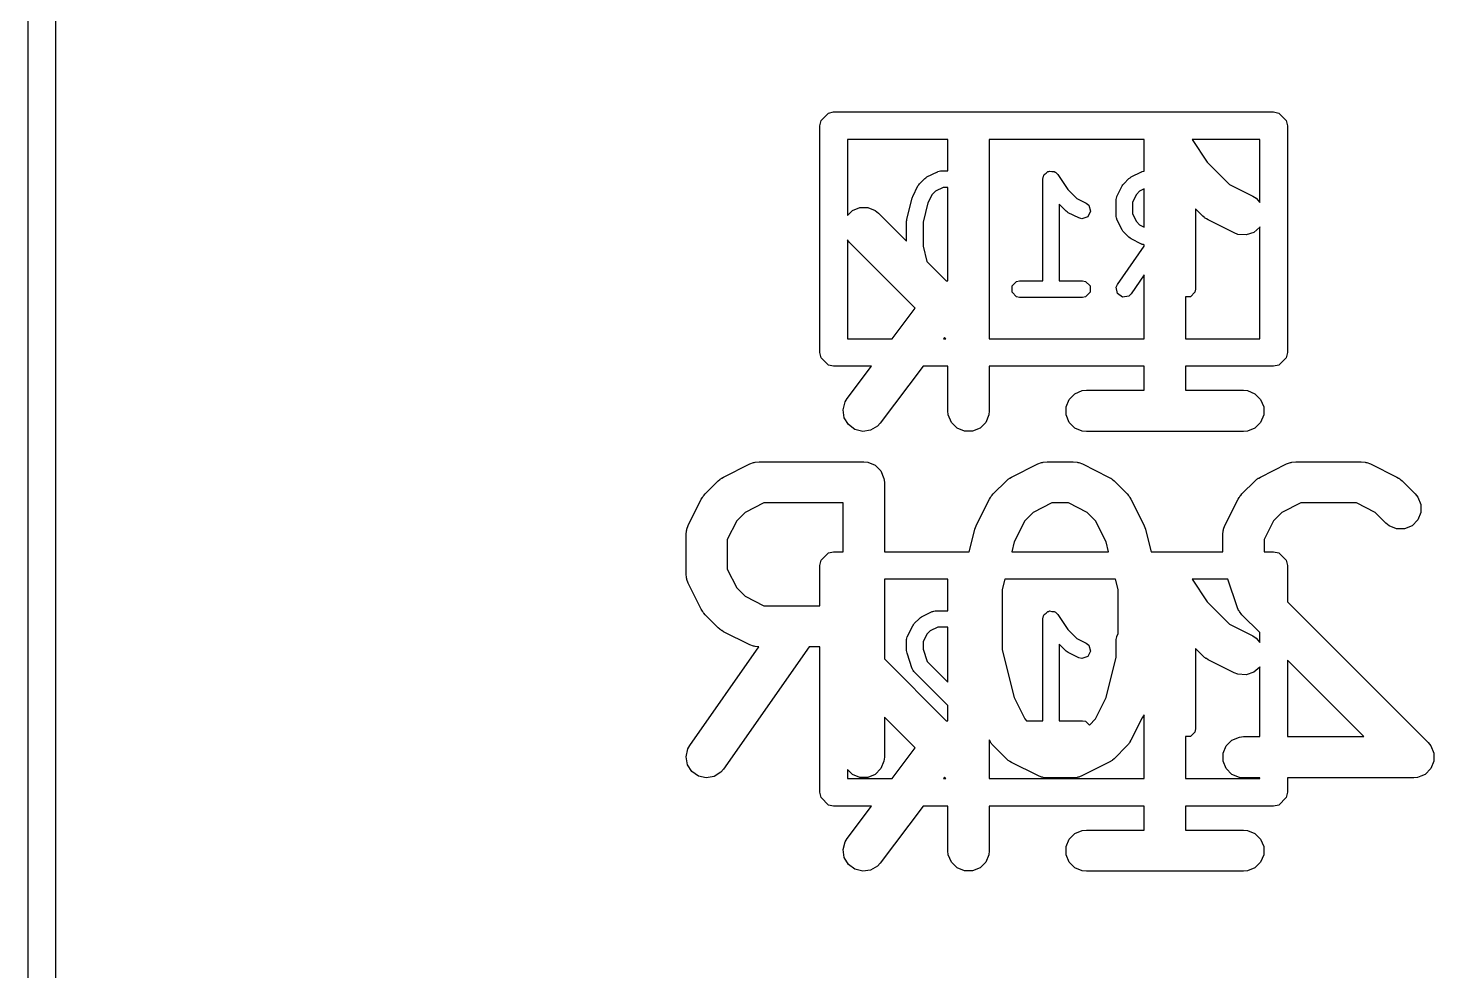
# Model space of a CAD drawing. Header units: inches. Extents: x 4.98 to 6.65, y -4.98 to -3.32.
# Drawn here: x 5.2075 to 5.4088, y -4.5969 to -4.4619 of the extents above; entities that cross this region are included whole.
import ezdxf

# ---------------------------------------------------------------- set-up
doc = ezdxf.new("R2010")
doc.units = ezdxf.units.IN
doc.header["$MEASUREMENT"] = 0
doc.layers.add('BLACK', color=250, linetype='CONTINUOUS')

msp = doc.modelspace()

# ---------------------------------------------------------------- linework, layer by layer
at = {"layer": 'BLACK', "linetype": 'CONTINUOUS'}
for p, q in [((5.20748, -4.75669), (5.20748, -3.49685)), ((5.21142, -3.49882), (5.21142, -4.75472)), ((5.32102, -4.47513), (5.32208, -4.47407)), ((5.32208, -4.47407), (5.32283, -4.47392)), ((5.32283, -4.47392), (5.38583, -4.47392)), ((5.38583, -4.47392), (5.38658, -4.47407)), ((5.38658, -4.47407), (5.38765, -4.47513)), ((5.32087, -4.47589), (5.32102, -4.47513)), ((5.32087, -4.50837), (5.32087, -4.47589)), ((5.38765, -4.47513), (5.3878, -4.47589)), ((5.3878, -4.47589), (5.3878, -4.50837)), ((5.3248, -4.47785), (5.3248, -4.48873)), ((5.33919, -4.47785), (5.3248, -4.47785)), ((5.33919, -4.48236), (5.33919, -4.47785)), ((5.3451, -4.47785), (5.3451, -4.5064)), ((5.36731, -4.47785), (5.3451, -4.47785)), ((5.36731, -4.48238), (5.36731, -4.47785)), ((5.37415, -4.47785), (5.37631, -4.4811)), ((5.38386, -4.47785), (5.37415, -4.47785)), ((5.38386, -4.48689), (5.38386, -4.47785)), ((5.33618, -4.48323), (5.33768, -4.48248)), ((5.33768, -4.48248), (5.33774, -4.48247)), ((5.33774, -4.48247), (5.33776, -4.48245)), ((5.33776, -4.48245), (5.33794, -4.48241)), ((5.33794, -4.48241), (5.33812, -4.48236)), ((5.33812, -4.48236), (5.33815, -4.48237)), ((5.33815, -4.48237), (5.33821, -4.48236)), ((5.33821, -4.48236), (5.33919, -4.48236)), ((5.35286, -4.48309), (5.35295, -4.483)), ((5.35295, -4.483), (5.35297, -4.48288)), ((5.35297, -4.48288), (5.35326, -4.48269)), ((5.35326, -4.48269), (5.3535, -4.48245)), ((5.3535, -4.48245), (5.35363, -4.48245)), ((5.35363, -4.48245), (5.35373, -4.48238)), ((5.35373, -4.48238), (5.35406, -4.48245)), ((5.35406, -4.48245), (5.35441, -4.48245)), ((5.35441, -4.48245), (5.35449, -4.48254)), ((5.35449, -4.48254), (5.35461, -4.48256)), ((5.35461, -4.48256), (5.35494, -4.48289)), ((5.35494, -4.48289), (5.35637, -4.48504)), ((5.36543, -4.48323), (5.36693, -4.48248)), ((5.36693, -4.48248), (5.36698, -4.48247)), ((5.36698, -4.48247), (5.367, -4.48245)), ((5.367, -4.48245), (5.36719, -4.48241)), ((5.36719, -4.48241), (5.36731, -4.48238)), ((5.37631, -4.4811), (5.37951, -4.4843)), ((5.33415, -4.48601), (5.3349, -4.48451)), ((5.3349, -4.48451), (5.33502, -4.48436)), ((5.33502, -4.48436), (5.33512, -4.48421)), ((5.33512, -4.48421), (5.33587, -4.48346)), ((5.33587, -4.48346), (5.33603, -4.48335)), ((5.33603, -4.48335), (5.33618, -4.48323)), ((5.33849, -4.48472), (5.33741, -4.48526)), ((5.33919, -4.48472), (5.33849, -4.48472)), ((5.33919, -4.49811), (5.33919, -4.48472)), ((5.35277, -4.48354), (5.35286, -4.48309)), ((5.35277, -4.49811), (5.35277, -4.48354)), ((5.3634, -4.48601), (5.36415, -4.48451)), ((5.36415, -4.48451), (5.36426, -4.48436)), ((5.36426, -4.48436), (5.36437, -4.48421)), ((5.36437, -4.48421), (5.36512, -4.48346)), ((5.36512, -4.48346), (5.36528, -4.48335)), ((5.36528, -4.48335), (5.36543, -4.48323)), ((5.36731, -4.48493), (5.36665, -4.48526)), ((5.36731, -4.4904), (5.36731, -4.48493)), ((5.37951, -4.4843), (5.38284, -4.48596)), ((5.33331, -4.48925), (5.33406, -4.48625)), ((5.33406, -4.48625), (5.33412, -4.48614)), ((5.33412, -4.48614), (5.33415, -4.48601)), ((5.33632, -4.48695), (5.33564, -4.48968)), ((5.33693, -4.48574), (5.33632, -4.48695)), ((5.33741, -4.48526), (5.33693, -4.48574)), ((5.35637, -4.48504), (5.35765, -4.48632)), ((5.35765, -4.48632), (5.35898, -4.48698)), ((5.35898, -4.48698), (5.35935, -4.48727)), ((5.36327, -4.48654), (5.36328, -4.48648)), ((5.36327, -4.48879), (5.36327, -4.48654)), ((5.36328, -4.48646), (5.36333, -4.48627)), ((5.36328, -4.48648), (5.36328, -4.48646)), ((5.36333, -4.48627), (5.36336, -4.48609)), ((5.36336, -4.48609), (5.36338, -4.48607)), ((5.36338, -4.48607), (5.3634, -4.48601)), ((5.36618, -4.48574), (5.36564, -4.48682)), ((5.36564, -4.48682), (5.36564, -4.48851)), ((5.36665, -4.48526), (5.36618, -4.48574)), ((5.38284, -4.48596), (5.38333, -4.48627)), ((5.38333, -4.48627), (5.38386, -4.48689)), ((5.3248, -4.48873), (5.32551, -4.48802)), ((5.32551, -4.48802), (5.32657, -4.48758)), ((5.32657, -4.48758), (5.32772, -4.48758)), ((5.32772, -4.48758), (5.32879, -4.48802)), ((5.32879, -4.48802), (5.32923, -4.48839)), ((5.32923, -4.48839), (5.33328, -4.49243)), ((5.35612, -4.48813), (5.35514, -4.48714)), ((5.35514, -4.48714), (5.35514, -4.49811)), ((5.35628, -4.48823), (5.35612, -4.48813)), ((5.35643, -4.48835), (5.35628, -4.48823)), ((5.35793, -4.4891), (5.35643, -4.48835)), ((5.35923, -4.48893), (5.35837, -4.48922)), ((5.35963, -4.48812), (5.35923, -4.48893)), ((5.35935, -4.48727), (5.35963, -4.48812)), ((5.36328, -4.48885), (5.36327, -4.48879)), ((5.36328, -4.48887), (5.36328, -4.48885)), ((5.36333, -4.48906), (5.36328, -4.48887)), ((5.36564, -4.48851), (5.36618, -4.48959)), ((5.37568, -4.48882), (5.37463, -4.48777)), ((5.37463, -4.48777), (5.37463, -4.49929)), ((5.3759, -4.489), (5.37568, -4.48882)), ((5.37595, -4.48906), (5.3759, -4.489)), ((5.33328, -4.48954), (5.33331, -4.4894)), ((5.33328, -4.49243), (5.33328, -4.48954)), ((5.33331, -4.4894), (5.33331, -4.48925)), ((5.33564, -4.48968), (5.33564, -4.49314)), ((5.35837, -4.48922), (5.35793, -4.4891)), ((5.36336, -4.48924), (5.36333, -4.48906)), ((5.36338, -4.48926), (5.36336, -4.48924)), ((5.3634, -4.48932), (5.36338, -4.48926)), ((5.36415, -4.49082), (5.3634, -4.48932)), ((5.36426, -4.49097), (5.36415, -4.49082)), ((5.36437, -4.49112), (5.36426, -4.49097)), ((5.36618, -4.48959), (5.36665, -4.49007)), ((5.36665, -4.49007), (5.36731, -4.4904)), ((5.37604, -4.48912), (5.37595, -4.48906)), ((5.37612, -4.48918), (5.37604, -4.48912)), ((5.3762, -4.48921), (5.37612, -4.48918)), ((5.37644, -4.48937), (5.3762, -4.48921)), ((5.38019, -4.49124), (5.37644, -4.48937)), ((5.38385, -4.49041), (5.38298, -4.49117)), ((5.38386, -4.49039), (5.38385, -4.49041)), ((5.38386, -4.5064), (5.38386, -4.49039)), ((5.32506, -4.49257), (5.3248, -4.49225)), ((5.3248, -4.49225), (5.3248, -4.5064)), ((5.3345, -4.502), (5.32506, -4.49257)), ((5.36512, -4.49187), (5.36437, -4.49112)), ((5.36528, -4.49198), (5.36512, -4.49187)), ((5.36543, -4.4921), (5.36528, -4.49198)), ((5.36693, -4.49285), (5.36543, -4.4921)), ((5.36698, -4.49286), (5.36693, -4.49285)), ((5.367, -4.49288), (5.36698, -4.49286)), ((5.36719, -4.49292), (5.367, -4.49288)), ((5.36731, -4.49295), (5.36719, -4.49292)), ((5.36731, -4.49314), (5.36731, -4.49295)), ((5.38073, -4.49145), (5.38019, -4.49124)), ((5.38188, -4.49153), (5.38073, -4.49145)), ((5.38298, -4.49117), (5.38188, -4.49153)), ((5.33564, -4.49314), (5.33619, -4.49535)), ((5.36349, -4.49861), (5.36731, -4.49314)), ((5.33619, -4.49535), (5.33895, -4.49811)), ((5.33895, -4.49811), (5.33919, -4.49811)), ((5.34837, -4.49884), (5.349, -4.4982)), ((5.34837, -4.49974), (5.34837, -4.49884)), ((5.349, -4.4982), (5.34946, -4.49811)), ((5.34946, -4.49811), (5.35277, -4.49811)), ((5.35514, -4.49811), (5.35846, -4.49811)), ((5.35846, -4.49811), (5.35891, -4.4982)), ((5.35891, -4.4982), (5.35955, -4.49884)), ((5.35955, -4.49884), (5.35955, -4.49974)), ((5.3633, -4.49903), (5.36349, -4.49861)), ((5.36346, -4.49992), (5.3633, -4.49903)), ((5.36731, -4.49726), (5.36542, -4.49997)), ((5.36731, -4.5064), (5.36731, -4.49726)), ((5.349, -4.50038), (5.34837, -4.49974)), ((5.34946, -4.50047), (5.349, -4.50038)), ((5.35846, -4.50047), (5.34946, -4.50047)), ((5.35891, -4.50038), (5.35846, -4.50047)), ((5.35955, -4.49974), (5.35891, -4.50038)), ((5.3642, -4.50044), (5.36346, -4.49992)), ((5.36509, -4.50028), (5.3642, -4.50044)), ((5.36542, -4.49997), (5.36509, -4.50028)), ((5.37391, -4.50038), (5.37322, -4.50038)), ((5.37322, -4.50038), (5.37322, -4.5064)), ((5.37454, -4.49974), (5.37391, -4.50038)), ((5.37463, -4.49929), (5.37454, -4.49974)), ((5.3312, -4.5064), (5.3345, -4.502)), ((5.3248, -4.5064), (5.3312, -4.5064)), ((5.33871, -4.50622), (5.33858, -4.5064)), ((5.33858, -4.5064), (5.33889, -4.5064)), ((5.33889, -4.5064), (5.33871, -4.50622)), ((5.3451, -4.5064), (5.36731, -4.5064)), ((5.37322, -4.5064), (5.38386, -4.5064)), ((5.32102, -4.50912), (5.32087, -4.50837)), ((5.32208, -4.51018), (5.32102, -4.50912)), ((5.38765, -4.50912), (5.38658, -4.51018)), ((5.3878, -4.50837), (5.38765, -4.50912)), ((5.32283, -4.51033), (5.32208, -4.51018)), ((5.32825, -4.51033), (5.32283, -4.51033)), ((5.32478, -4.51495), (5.32825, -4.51033)), ((5.33563, -4.51033), (5.32951, -4.5185)), ((5.33919, -4.51033), (5.33563, -4.51033)), ((5.33919, -4.51673), (5.33919, -4.51033)), ((5.36731, -4.51033), (5.3451, -4.51033)), ((5.3451, -4.51033), (5.3451, -4.51673)), ((5.36731, -4.51377), (5.36731, -4.51033)), ((5.38583, -4.51033), (5.37322, -4.51033)), ((5.37322, -4.51033), (5.37322, -4.51377)), ((5.38658, -4.51018), (5.38583, -4.51033)), ((5.32448, -4.51545), (5.32478, -4.51495)), ((5.35612, -4.51615), (5.35656, -4.51508)), ((5.35656, -4.51508), (5.35738, -4.51427)), ((5.35738, -4.51427), (5.35844, -4.51383)), ((5.35844, -4.51383), (5.35902, -4.51377)), ((5.35902, -4.51377), (5.36731, -4.51377)), ((5.37322, -4.51377), (5.38151, -4.51377)), ((5.38151, -4.51377), (5.38209, -4.51383)), ((5.38209, -4.51383), (5.38316, -4.51427)), ((5.38316, -4.51427), (5.38397, -4.51508)), ((5.38397, -4.51508), (5.38441, -4.51615)), ((5.3242, -4.51656), (5.32448, -4.51545)), ((5.32436, -4.5177), (5.3242, -4.51656)), ((5.33925, -4.5173), (5.33919, -4.51673)), ((5.3451, -4.51673), (5.34504, -4.5173)), ((5.35612, -4.5173), (5.35612, -4.51615)), ((5.38441, -4.51615), (5.38441, -4.5173)), ((5.32495, -4.5187), (5.32436, -4.5177)), ((5.32587, -4.51939), (5.32495, -4.5187)), ((5.32912, -4.51892), (5.32813, -4.51951)), ((5.32951, -4.5185), (5.32912, -4.51892)), ((5.33969, -4.51837), (5.33925, -4.5173)), ((5.3405, -4.51918), (5.33969, -4.51837)), ((5.34157, -4.51962), (5.3405, -4.51918)), ((5.34379, -4.51918), (5.34272, -4.51962)), ((5.3446, -4.51837), (5.34379, -4.51918)), ((5.34504, -4.5173), (5.3446, -4.51837)), ((5.35656, -4.51837), (5.35612, -4.5173)), ((5.35738, -4.51918), (5.35656, -4.51837)), ((5.35844, -4.51962), (5.35738, -4.51918)), ((5.38316, -4.51918), (5.38209, -4.51962)), ((5.38397, -4.51837), (5.38316, -4.51918)), ((5.38441, -4.5173), (5.38397, -4.51837)), ((5.32699, -4.51967), (5.32587, -4.51939)), ((5.32813, -4.51951), (5.32699, -4.51967)), ((5.34272, -4.51962), (5.34157, -4.51962)), ((5.35902, -4.51968), (5.35844, -4.51962)), ((5.38151, -4.51968), (5.35902, -4.51968)), ((5.38209, -4.51962), (5.38151, -4.51968)), ((5.30708, -4.5262), (5.31083, -4.52432)), ((5.31083, -4.52432), (5.31137, -4.52411)), ((5.31137, -4.52411), (5.31147, -4.52411)), ((5.31147, -4.52411), (5.31157, -4.52407)), ((5.31157, -4.52407), (5.31215, -4.52401)), ((5.31215, -4.52401), (5.32715, -4.52401)), ((5.32715, -4.52401), (5.32772, -4.52407)), ((5.32772, -4.52407), (5.32879, -4.52451)), ((5.32879, -4.52451), (5.3296, -4.52532)), ((5.34832, -4.5262), (5.35207, -4.52432)), ((5.35207, -4.52432), (5.35261, -4.52411)), ((5.35261, -4.52411), (5.35272, -4.52411)), ((5.35272, -4.52411), (5.35282, -4.52407)), ((5.35282, -4.52407), (5.35339, -4.52401)), ((5.35339, -4.52401), (5.35714, -4.52401)), ((5.35714, -4.52401), (5.35772, -4.52407)), ((5.35772, -4.52407), (5.35782, -4.52411)), ((5.35782, -4.52411), (5.35792, -4.52411)), ((5.35792, -4.52411), (5.35846, -4.52432)), ((5.35846, -4.52432), (5.36221, -4.5262)), ((5.38394, -4.5262), (5.38769, -4.52432)), ((5.38769, -4.52432), (5.38823, -4.52411)), ((5.38823, -4.52411), (5.38834, -4.52411)), ((5.38834, -4.52411), (5.38844, -4.52407)), ((5.38844, -4.52407), (5.38901, -4.52401)), ((5.38901, -4.52401), (5.39839, -4.52401)), ((5.39839, -4.52401), (5.39896, -4.52407)), ((5.39896, -4.52407), (5.39906, -4.52411)), ((5.39906, -4.52411), (5.39917, -4.52411)), ((5.39917, -4.52411), (5.39971, -4.52432)), ((5.39971, -4.52432), (5.40346, -4.5262)), ((5.30444, -4.52862), (5.30631, -4.52675)), ((5.30631, -4.52675), (5.30654, -4.52656)), ((5.30654, -4.52656), (5.30659, -4.5265)), ((5.30659, -4.5265), (5.30668, -4.52645)), ((5.30668, -4.52645), (5.30676, -4.52638)), ((5.30676, -4.52638), (5.30683, -4.52635)), ((5.30683, -4.52635), (5.30708, -4.5262)), ((5.3296, -4.52532), (5.33004, -4.52639)), ((5.33004, -4.52639), (5.3301, -4.52696)), ((5.3301, -4.52696), (5.3301, -4.53691)), ((5.34568, -4.52862), (5.34756, -4.52675)), ((5.34756, -4.52675), (5.34778, -4.52656)), ((5.34778, -4.52656), (5.34783, -4.5265)), ((5.34783, -4.5265), (5.34792, -4.52645)), ((5.34792, -4.52645), (5.348, -4.52638)), ((5.348, -4.52638), (5.34808, -4.52635)), ((5.34808, -4.52635), (5.34832, -4.5262)), ((5.36221, -4.5262), (5.36246, -4.52635)), ((5.36246, -4.52635), (5.36253, -4.52638)), ((5.36253, -4.52638), (5.36261, -4.52645)), ((5.36261, -4.52645), (5.3627, -4.5265)), ((5.3627, -4.5265), (5.36275, -4.52656)), ((5.36275, -4.52656), (5.36298, -4.52675)), ((5.36298, -4.52675), (5.36486, -4.52862)), ((5.3813, -4.52862), (5.38318, -4.52675)), ((5.38318, -4.52675), (5.3834, -4.52656)), ((5.3834, -4.52656), (5.38345, -4.5265)), ((5.38345, -4.5265), (5.38354, -4.52645)), ((5.38354, -4.52645), (5.38362, -4.52638)), ((5.38362, -4.52638), (5.3837, -4.52635)), ((5.3837, -4.52635), (5.38394, -4.5262)), ((5.40346, -4.5262), (5.40371, -4.52635)), ((5.40371, -4.52635), (5.40378, -4.52638)), ((5.40378, -4.52638), (5.40386, -4.52645)), ((5.40386, -4.52645), (5.40395, -4.5265)), ((5.40395, -4.5265), (5.404, -4.52656)), ((5.404, -4.52656), (5.40423, -4.52675)), ((5.40423, -4.52675), (5.4061, -4.52862)), ((5.30388, -4.52939), (5.30404, -4.52914)), ((5.30404, -4.52914), (5.30407, -4.52907)), ((5.30407, -4.52907), (5.30414, -4.52899)), ((5.30414, -4.52899), (5.30419, -4.5289)), ((5.30419, -4.5289), (5.30425, -4.52885)), ((5.30425, -4.52885), (5.30444, -4.52862)), ((5.34513, -4.52939), (5.34528, -4.52914)), ((5.34528, -4.52914), (5.34531, -4.52907)), ((5.34531, -4.52907), (5.34538, -4.52899)), ((5.34538, -4.52899), (5.34544, -4.5289)), ((5.34544, -4.5289), (5.3455, -4.52885)), ((5.3455, -4.52885), (5.34568, -4.52862)), ((5.36486, -4.52862), (5.36504, -4.52885)), ((5.36504, -4.52885), (5.3651, -4.5289)), ((5.3651, -4.5289), (5.36516, -4.52899)), ((5.36516, -4.52899), (5.36522, -4.52907)), ((5.36522, -4.52907), (5.36525, -4.52914)), ((5.36525, -4.52914), (5.36541, -4.52939)), ((5.38075, -4.52939), (5.3809, -4.52914)), ((5.3809, -4.52914), (5.38093, -4.52907)), ((5.38093, -4.52907), (5.381, -4.52899)), ((5.381, -4.52899), (5.38106, -4.5289)), ((5.38106, -4.5289), (5.38112, -4.52885)), ((5.38112, -4.52885), (5.3813, -4.52862)), ((5.4061, -4.52862), (5.40647, -4.52907)), ((5.40647, -4.52907), (5.40691, -4.53013)), ((5.30201, -4.53314), (5.30388, -4.52939)), ((5.31015, -4.53126), (5.30895, -4.53246)), ((5.31285, -4.52991), (5.31015, -4.53126)), ((5.32419, -4.52991), (5.31285, -4.52991)), ((5.32419, -4.53691), (5.32419, -4.52991)), ((5.34325, -4.53314), (5.34513, -4.52939)), ((5.35139, -4.53126), (5.3502, -4.53246)), ((5.35409, -4.52991), (5.35139, -4.53126)), ((5.35645, -4.52991), (5.35409, -4.52991)), ((5.35914, -4.53126), (5.35645, -4.52991)), ((5.36034, -4.53246), (5.35914, -4.53126)), ((5.36541, -4.52939), (5.36728, -4.53314)), ((5.37887, -4.53314), (5.38075, -4.52939)), ((5.38701, -4.53126), (5.38582, -4.53246)), ((5.38971, -4.52991), (5.38701, -4.53126)), ((5.39769, -4.52991), (5.38971, -4.52991)), ((5.40039, -4.53126), (5.39769, -4.52991)), ((5.40192, -4.5328), (5.40039, -4.53126)), ((5.40691, -4.53129), (5.40647, -4.53235)), ((5.40691, -4.53013), (5.40691, -4.53129)), ((5.3018, -4.53368), (5.30201, -4.53314)), ((5.30895, -4.53246), (5.3076, -4.53516)), ((5.34314, -4.53344), (5.34322, -4.5332)), ((5.34322, -4.5332), (5.34324, -4.53318)), ((5.34324, -4.53318), (5.34325, -4.53314)), ((5.3502, -4.53246), (5.34868, -4.53549)), ((5.36186, -4.53549), (5.36034, -4.53246)), ((5.36728, -4.53314), (5.3673, -4.53318)), ((5.3673, -4.53318), (5.36731, -4.5332)), ((5.36731, -4.5332), (5.3674, -4.53344)), ((5.37867, -4.53368), (5.37887, -4.53314)), ((5.38582, -4.53246), (5.38447, -4.53516)), ((5.40237, -4.53317), (5.40192, -4.5328)), ((5.40344, -4.53361), (5.40237, -4.53317)), ((5.40565, -4.53317), (5.40459, -4.53361)), ((5.40647, -4.53235), (5.40565, -4.53317)), ((5.3017, -4.53446), (5.30175, -4.53388)), ((5.3017, -4.54008), (5.3017, -4.53446)), ((5.30175, -4.53388), (5.30179, -4.53379)), ((5.30179, -4.53379), (5.3018, -4.53368)), ((5.3076, -4.53516), (5.3076, -4.53939)), ((5.34224, -4.53691), (5.34303, -4.53374)), ((5.34303, -4.53374), (5.34304, -4.5337)), ((5.34304, -4.5337), (5.34305, -4.53368)), ((5.34305, -4.53368), (5.34314, -4.53344)), ((5.3674, -4.53344), (5.36749, -4.53368)), ((5.36749, -4.53368), (5.36749, -4.5337)), ((5.36749, -4.5337), (5.36751, -4.53374)), ((5.36751, -4.53374), (5.3683, -4.53691)), ((5.37856, -4.53446), (5.37862, -4.53388)), ((5.37856, -4.53691), (5.37856, -4.53446)), ((5.37862, -4.53388), (5.37866, -4.53379)), ((5.37866, -4.53379), (5.37867, -4.53368)), ((5.38447, -4.53516), (5.38447, -4.53691)), ((5.40459, -4.53361), (5.40344, -4.53361)), ((5.32102, -4.53812), (5.32208, -4.53706)), ((5.32208, -4.53706), (5.32283, -4.53691)), ((5.32283, -4.53691), (5.32419, -4.53691)), ((5.3301, -4.53691), (5.34224, -4.53691)), ((5.34868, -4.53549), (5.34833, -4.53691)), ((5.34833, -4.53691), (5.36221, -4.53691)), ((5.36221, -4.53691), (5.36186, -4.53549)), ((5.3683, -4.53691), (5.37856, -4.53691)), ((5.38447, -4.53691), (5.38583, -4.53691)), ((5.38583, -4.53691), (5.38658, -4.53706)), ((5.38658, -4.53706), (5.38765, -4.53812)), ((5.32087, -4.53888), (5.32102, -4.53812)), ((5.32087, -4.54463), (5.32087, -4.53888)), ((5.38765, -4.53812), (5.3878, -4.53888)), ((5.3878, -4.53888), (5.3878, -4.54406)), ((5.30175, -4.54066), (5.3017, -4.54008)), ((5.30179, -4.54076), (5.30175, -4.54066)), ((5.3018, -4.54086), (5.30179, -4.54076)), ((5.30201, -4.54141), (5.3018, -4.54086)), ((5.3076, -4.53939), (5.30895, -4.54209)), ((5.3301, -4.54085), (5.3301, -4.55225)), ((5.33919, -4.54085), (5.3301, -4.54085)), ((5.33919, -4.54535), (5.33919, -4.54085)), ((5.34734, -4.54085), (5.34697, -4.54232)), ((5.36319, -4.54085), (5.34734, -4.54085)), ((5.36356, -4.54232), (5.36319, -4.54085)), ((5.37415, -4.54085), (5.37631, -4.54409)), ((5.37928, -4.54085), (5.37415, -4.54085)), ((5.38059, -4.54477), (5.37928, -4.54085)), ((5.30388, -4.54515), (5.30201, -4.54141)), ((5.30895, -4.54209), (5.31015, -4.54328)), ((5.31015, -4.54328), (5.31285, -4.54463)), ((5.34697, -4.54232), (5.34697, -4.55097)), ((5.36356, -4.54867), (5.36356, -4.54232)), ((5.30404, -4.5454), (5.30388, -4.54515)), ((5.30407, -4.54547), (5.30404, -4.5454)), ((5.31285, -4.54463), (5.32087, -4.54463)), ((5.33701, -4.54544), (5.33719, -4.5454)), ((5.33719, -4.5454), (5.33737, -4.54535)), ((5.33737, -4.54535), (5.3374, -4.54536)), ((5.3374, -4.54536), (5.33746, -4.54535)), ((5.33746, -4.54535), (5.33919, -4.54535)), ((5.35363, -4.54544), (5.35373, -4.54537)), ((5.35373, -4.54537), (5.35406, -4.54544)), ((5.37631, -4.54409), (5.37951, -4.54729)), ((5.38082, -4.5453), (5.38059, -4.54477)), ((5.38089, -4.54538), (5.38082, -4.5453)), ((5.38093, -4.54547), (5.38089, -4.54538)), ((5.3878, -4.54406), (5.40797, -4.56424)), ((5.30414, -4.54556), (5.30407, -4.54547)), ((5.30419, -4.54564), (5.30414, -4.54556)), ((5.30425, -4.5457), (5.30419, -4.54564)), ((5.30444, -4.54592), (5.30425, -4.5457)), ((5.30631, -4.5478), (5.30444, -4.54592)), ((5.33415, -4.5475), (5.33427, -4.54735)), ((5.33427, -4.54735), (5.33437, -4.5472)), ((5.33437, -4.5472), (5.33512, -4.54645)), ((5.33512, -4.54645), (5.33528, -4.54634)), ((5.33528, -4.54634), (5.33543, -4.54623)), ((5.33543, -4.54623), (5.33693, -4.54548)), ((5.33693, -4.54548), (5.33699, -4.54546)), ((5.33699, -4.54546), (5.33701, -4.54544)), ((5.35277, -4.54653), (5.35286, -4.54608)), ((5.35277, -4.5611), (5.35277, -4.54653)), ((5.35286, -4.54608), (5.35295, -4.54599)), ((5.35295, -4.54599), (5.35297, -4.54588)), ((5.35297, -4.54588), (5.35326, -4.54568)), ((5.35326, -4.54568), (5.3535, -4.54544)), ((5.3535, -4.54544), (5.35363, -4.54544)), ((5.35406, -4.54544), (5.35441, -4.54544)), ((5.35441, -4.54544), (5.35449, -4.54553)), ((5.35449, -4.54553), (5.35461, -4.54555)), ((5.35461, -4.54555), (5.35494, -4.54588)), ((5.35494, -4.54588), (5.35637, -4.54803)), ((5.37951, -4.54729), (5.38284, -4.54895)), ((5.3813, -4.54592), (5.38093, -4.54547)), ((5.38386, -4.54848), (5.3813, -4.54592)), ((5.30654, -4.54798), (5.30631, -4.5478)), ((5.30659, -4.54804), (5.30654, -4.54798)), ((5.30668, -4.5481), (5.30659, -4.54804)), ((5.30676, -4.54816), (5.30668, -4.5481)), ((5.30683, -4.54819), (5.30676, -4.54816)), ((5.30708, -4.54835), (5.30683, -4.54819)), ((5.31083, -4.55022), (5.30708, -4.54835)), ((5.33328, -4.54945), (5.33333, -4.54927)), ((5.33333, -4.54927), (5.33337, -4.54908)), ((5.33337, -4.54908), (5.33339, -4.54906)), ((5.33339, -4.54906), (5.3334, -4.549)), ((5.3334, -4.549), (5.33415, -4.5475)), ((5.33618, -4.54873), (5.33564, -4.54981)), ((5.33666, -4.54825), (5.33618, -4.54873)), ((5.33774, -4.54771), (5.33666, -4.54825)), ((5.33919, -4.54771), (5.33774, -4.54771)), ((5.33919, -4.5556), (5.33919, -4.54771)), ((5.35637, -4.54803), (5.35765, -4.54931)), ((5.35765, -4.54931), (5.35898, -4.54998)), ((5.36328, -4.54945), (5.36333, -4.54927)), ((5.36333, -4.54927), (5.36336, -4.54908)), ((5.36336, -4.54908), (5.36338, -4.54906)), ((5.36338, -4.54906), (5.3634, -4.549)), ((5.3634, -4.549), (5.36356, -4.54867)), ((5.38284, -4.54895), (5.38333, -4.54926)), ((5.38333, -4.54926), (5.38386, -4.54988)), ((5.38386, -4.54988), (5.38386, -4.54848)), ((5.30223, -4.56464), (5.3121, -4.55053)), ((5.31931, -4.55054), (5.30707, -4.56802)), ((5.31137, -4.55043), (5.31083, -4.55022)), ((5.31147, -4.55044), (5.31137, -4.55043)), ((5.31157, -4.55048), (5.31147, -4.55044)), ((5.3121, -4.55053), (5.31157, -4.55048)), ((5.32087, -4.55054), (5.31931, -4.55054)), ((5.32087, -4.57136), (5.32087, -4.55054)), ((5.33329, -4.54947), (5.33328, -4.54945)), ((5.33328, -4.54953), (5.33329, -4.54947)), ((5.33328, -4.55103), (5.33328, -4.54953)), ((5.33331, -4.55122), (5.33328, -4.55103)), ((5.33334, -4.55141), (5.33331, -4.55122)), ((5.33409, -4.55366), (5.33334, -4.55141)), ((5.33564, -4.54981), (5.33564, -4.55084)), ((5.33564, -4.55084), (5.33624, -4.55264)), ((5.34697, -4.55097), (5.34868, -4.5578)), ((5.35612, -4.55112), (5.35514, -4.55013)), ((5.35514, -4.55013), (5.35514, -4.5611)), ((5.35628, -4.55122), (5.35612, -4.55112)), ((5.35643, -4.55134), (5.35628, -4.55122)), ((5.35793, -4.55209), (5.35643, -4.55134)), ((5.35898, -4.54998), (5.35935, -4.55026)), ((5.35963, -4.55112), (5.35923, -4.55192)), ((5.35935, -4.55026), (5.35963, -4.55112)), ((5.36327, -4.54953), (5.36328, -4.54947)), ((5.36327, -4.55178), (5.36327, -4.54953)), ((5.36328, -4.54947), (5.36328, -4.54945)), ((5.37568, -4.55181), (5.37463, -4.55077)), ((5.37463, -4.55077), (5.37463, -4.56228)), ((5.3301, -4.55225), (5.33895, -4.5611)), ((5.33624, -4.55264), (5.33919, -4.5556)), ((5.35837, -4.55221), (5.35793, -4.55209)), ((5.35923, -4.55192), (5.35837, -4.55221)), ((5.36186, -4.5578), (5.36331, -4.55199)), ((5.36328, -4.55184), (5.36327, -4.55178)), ((5.36328, -4.55187), (5.36328, -4.55184)), ((5.36331, -4.55199), (5.36328, -4.55187)), ((5.3759, -4.55199), (5.37568, -4.55181)), ((5.37595, -4.55205), (5.3759, -4.55199)), ((5.37604, -4.55211), (5.37595, -4.55205)), ((5.37612, -4.55218), (5.37604, -4.55211)), ((5.3762, -4.55221), (5.37612, -4.55218)), ((5.37644, -4.55236), (5.3762, -4.55221)), ((5.38019, -4.55424), (5.37644, -4.55236)), ((5.38385, -4.55341), (5.38298, -4.55416)), ((5.38386, -4.55338), (5.38385, -4.55341)), ((5.38386, -4.56338), (5.38386, -4.55338)), ((5.39876, -4.56338), (5.3878, -4.55242)), ((5.3878, -4.55242), (5.3878, -4.56338)), ((5.33412, -4.55371), (5.33409, -4.55366)), ((5.33412, -4.55373), (5.33412, -4.55371)), ((5.33422, -4.55389), (5.33412, -4.55373)), ((5.33432, -4.55406), (5.33422, -4.55389)), ((5.33434, -4.55407), (5.33432, -4.55406)), ((5.33437, -4.55412), (5.33434, -4.55407)), ((5.33919, -4.55894), (5.33437, -4.55412)), ((5.38073, -4.55444), (5.38019, -4.55424)), ((5.38188, -4.55453), (5.38073, -4.55444)), ((5.38298, -4.55416), (5.38188, -4.55453)), ((5.33919, -4.5611), (5.33919, -4.55894)), ((5.34868, -4.5578), (5.3502, -4.56083)), ((5.36034, -4.56083), (5.36186, -4.5578)), ((5.3345, -4.565), (5.3301, -4.5606)), ((5.3301, -4.5606), (5.3301, -4.56633)), ((5.33895, -4.5611), (5.33919, -4.5611)), ((5.3502, -4.56083), (5.35046, -4.5611)), ((5.35046, -4.5611), (5.35277, -4.5611)), ((5.35514, -4.5611), (5.35846, -4.5611)), ((5.35846, -4.5611), (5.35891, -4.56119)), ((5.35891, -4.56119), (5.35945, -4.56173)), ((5.35945, -4.56173), (5.36034, -4.56083)), ((5.36703, -4.56067), (5.36541, -4.5639)), ((5.36731, -4.56026), (5.36703, -4.56067)), ((5.36731, -4.56939), (5.36731, -4.56026)), ((5.37391, -4.56337), (5.37322, -4.56337)), ((5.37322, -4.56337), (5.37322, -4.56939)), ((5.37454, -4.56273), (5.37391, -4.56337)), ((5.37463, -4.56228), (5.37454, -4.56273)), ((5.37987, -4.56388), (5.38094, -4.56344)), ((5.38094, -4.56344), (5.38151, -4.56338)), ((5.38151, -4.56338), (5.38386, -4.56338)), ((5.3878, -4.56338), (5.39876, -4.56338)), ((5.3017, -4.56627), (5.30195, -4.56514)), ((5.30195, -4.56514), (5.30223, -4.56464)), ((5.3312, -4.56939), (5.3345, -4.565)), ((5.34513, -4.5639), (5.3451, -4.56384)), ((5.3451, -4.56384), (5.3451, -4.56939)), ((5.34528, -4.56415), (5.34513, -4.5639)), ((5.34531, -4.56422), (5.34528, -4.56415)), ((5.34538, -4.5643), (5.34531, -4.56422)), ((5.34544, -4.56439), (5.34538, -4.5643)), ((5.3455, -4.56444), (5.34544, -4.56439)), ((5.34568, -4.56467), (5.3455, -4.56444)), ((5.34756, -4.56654), (5.34568, -4.56467)), ((5.36486, -4.56467), (5.36298, -4.56654)), ((5.36504, -4.56444), (5.36486, -4.56467)), ((5.3651, -4.56439), (5.36504, -4.56444)), ((5.36516, -4.5643), (5.3651, -4.56439)), ((5.36522, -4.56422), (5.36516, -4.5643)), ((5.36525, -4.56415), (5.36522, -4.56422)), ((5.36541, -4.5639), (5.36525, -4.56415)), ((5.37862, -4.56576), (5.37906, -4.56469)), ((5.37906, -4.56469), (5.37987, -4.56388)), ((5.40797, -4.56424), (5.40834, -4.56469)), ((5.40834, -4.56469), (5.40878, -4.56576)), ((5.3019, -4.5674), (5.3017, -4.56627)), ((5.30252, -4.56837), (5.3019, -4.5674)), ((5.33004, -4.56691), (5.3296, -4.56797)), ((5.3301, -4.56633), (5.33004, -4.56691)), ((5.34778, -4.56673), (5.34756, -4.56654)), ((5.34783, -4.56679), (5.34778, -4.56673)), ((5.34792, -4.56685), (5.34783, -4.56679)), ((5.348, -4.56691), (5.34792, -4.56685)), ((5.34808, -4.56694), (5.348, -4.56691)), ((5.34832, -4.5671), (5.34808, -4.56694)), ((5.35207, -4.56897), (5.34832, -4.5671)), ((5.36221, -4.5671), (5.35846, -4.56897)), ((5.36246, -4.56694), (5.36221, -4.5671)), ((5.36253, -4.56691), (5.36246, -4.56694)), ((5.36261, -4.56685), (5.36253, -4.56691)), ((5.3627, -4.56679), (5.36261, -4.56685)), ((5.36275, -4.56673), (5.3627, -4.56679)), ((5.36298, -4.56654), (5.36275, -4.56673)), ((5.37862, -4.56691), (5.37862, -4.56576)), ((5.37906, -4.56797), (5.37862, -4.56691)), ((5.40878, -4.56691), (5.40834, -4.56797)), ((5.40878, -4.56576), (5.40878, -4.56691)), ((5.30346, -4.56903), (5.30252, -4.56837)), ((5.30459, -4.56928), (5.30346, -4.56903)), ((5.30572, -4.56908), (5.30459, -4.56928)), ((5.30669, -4.56846), (5.30572, -4.56908)), ((5.30707, -4.56802), (5.30669, -4.56846)), ((5.32551, -4.56879), (5.3248, -4.56808)), ((5.3248, -4.56808), (5.3248, -4.56939)), ((5.3248, -4.56939), (5.3312, -4.56939)), ((5.32657, -4.56923), (5.32551, -4.56879)), ((5.32772, -4.56923), (5.32657, -4.56923)), ((5.32879, -4.56879), (5.32772, -4.56923)), ((5.3296, -4.56797), (5.32879, -4.56879)), ((5.33871, -4.56921), (5.33858, -4.56939)), ((5.33858, -4.56939), (5.33889, -4.56939)), ((5.33889, -4.56939), (5.33871, -4.56921)), ((5.3451, -4.56939), (5.36731, -4.56939)), ((5.35261, -4.56918), (5.35207, -4.56897)), ((5.35272, -4.56919), (5.35261, -4.56918)), ((5.35282, -4.56923), (5.35272, -4.56919)), ((5.35339, -4.56928), (5.35282, -4.56923)), ((5.35714, -4.56928), (5.35339, -4.56928)), ((5.35772, -4.56923), (5.35714, -4.56928)), ((5.35782, -4.56919), (5.35772, -4.56923)), ((5.35792, -4.56918), (5.35782, -4.56919)), ((5.35846, -4.56897), (5.35792, -4.56918)), ((5.37322, -4.56939), (5.38386, -4.56939)), ((5.37987, -4.56879), (5.37906, -4.56797)), ((5.38094, -4.56923), (5.37987, -4.56879)), ((5.38151, -4.56928), (5.38094, -4.56923)), ((5.38386, -4.56928), (5.38151, -4.56928)), ((5.38386, -4.56939), (5.38386, -4.56928)), ((5.40589, -4.56928), (5.3878, -4.56928)), ((5.3878, -4.56928), (5.3878, -4.57136)), ((5.40646, -4.56923), (5.40589, -4.56928)), ((5.40693, -4.56903), (5.40646, -4.56923)), ((5.40753, -4.56879), (5.40693, -4.56903)), ((5.40834, -4.56797), (5.40753, -4.56879)), ((5.32102, -4.57211), (5.32087, -4.57136)), ((5.3878, -4.57136), (5.38765, -4.57211)), ((5.32208, -4.57318), (5.32102, -4.57211)), ((5.32283, -4.57333), (5.32208, -4.57318)), ((5.32825, -4.57333), (5.32283, -4.57333)), ((5.32478, -4.57795), (5.32825, -4.57333)), ((5.33563, -4.57333), (5.32951, -4.58149)), ((5.33919, -4.57333), (5.33563, -4.57333)), ((5.33919, -4.57972), (5.33919, -4.57333)), ((5.36731, -4.57333), (5.3451, -4.57333)), ((5.3451, -4.57333), (5.3451, -4.57972)), ((5.36731, -4.57676), (5.36731, -4.57333)), ((5.38583, -4.57333), (5.37322, -4.57333)), ((5.37322, -4.57333), (5.37322, -4.57676)), ((5.38658, -4.57318), (5.38583, -4.57333)), ((5.38765, -4.57211), (5.38658, -4.57318)), ((5.35656, -4.57808), (5.35738, -4.57726)), ((5.35738, -4.57726), (5.35844, -4.57682)), ((5.35844, -4.57682), (5.35902, -4.57676)), ((5.35902, -4.57676), (5.36731, -4.57676)), ((5.37322, -4.57676), (5.38151, -4.57676)), ((5.38151, -4.57676), (5.38209, -4.57682)), ((5.38209, -4.57682), (5.38316, -4.57726)), ((5.38316, -4.57726), (5.38397, -4.57808)), ((5.3242, -4.57956), (5.32448, -4.57844)), ((5.32436, -4.5807), (5.3242, -4.57956)), ((5.32448, -4.57844), (5.32478, -4.57795)), ((5.35612, -4.57914), (5.35656, -4.57808)), ((5.35612, -4.58029), (5.35612, -4.57914)), ((5.38397, -4.57808), (5.38441, -4.57914)), ((5.38441, -4.57914), (5.38441, -4.58029)), ((5.32495, -4.58169), (5.32436, -4.5807)), ((5.32951, -4.58149), (5.32912, -4.58192)), ((5.33925, -4.58029), (5.33919, -4.57972)), ((5.33969, -4.58136), (5.33925, -4.58029)), ((5.3405, -4.58217), (5.33969, -4.58136)), ((5.3446, -4.58136), (5.34379, -4.58217)), ((5.34504, -4.58029), (5.3446, -4.58136)), ((5.3451, -4.57972), (5.34504, -4.58029)), ((5.35656, -4.58136), (5.35612, -4.58029)), ((5.35738, -4.58217), (5.35656, -4.58136)), ((5.38397, -4.58136), (5.38316, -4.58217)), ((5.38441, -4.58029), (5.38397, -4.58136)), ((5.32587, -4.58238), (5.32495, -4.58169)), ((5.32699, -4.58267), (5.32587, -4.58238)), ((5.32813, -4.5825), (5.32699, -4.58267)), ((5.32912, -4.58192), (5.32813, -4.5825)), ((5.34157, -4.58261), (5.3405, -4.58217)), ((5.34272, -4.58261), (5.34157, -4.58261)), ((5.34379, -4.58217), (5.34272, -4.58261)), ((5.35844, -4.58261), (5.35738, -4.58217)), ((5.35902, -4.58267), (5.35844, -4.58261)), ((5.38151, -4.58267), (5.35902, -4.58267)), ((5.38209, -4.58261), (5.38151, -4.58267)), ((5.38316, -4.58217), (5.38209, -4.58261))]:
    msp.add_line(p, q, dxfattribs=at)

doc.saveas('drawing.dxf')
